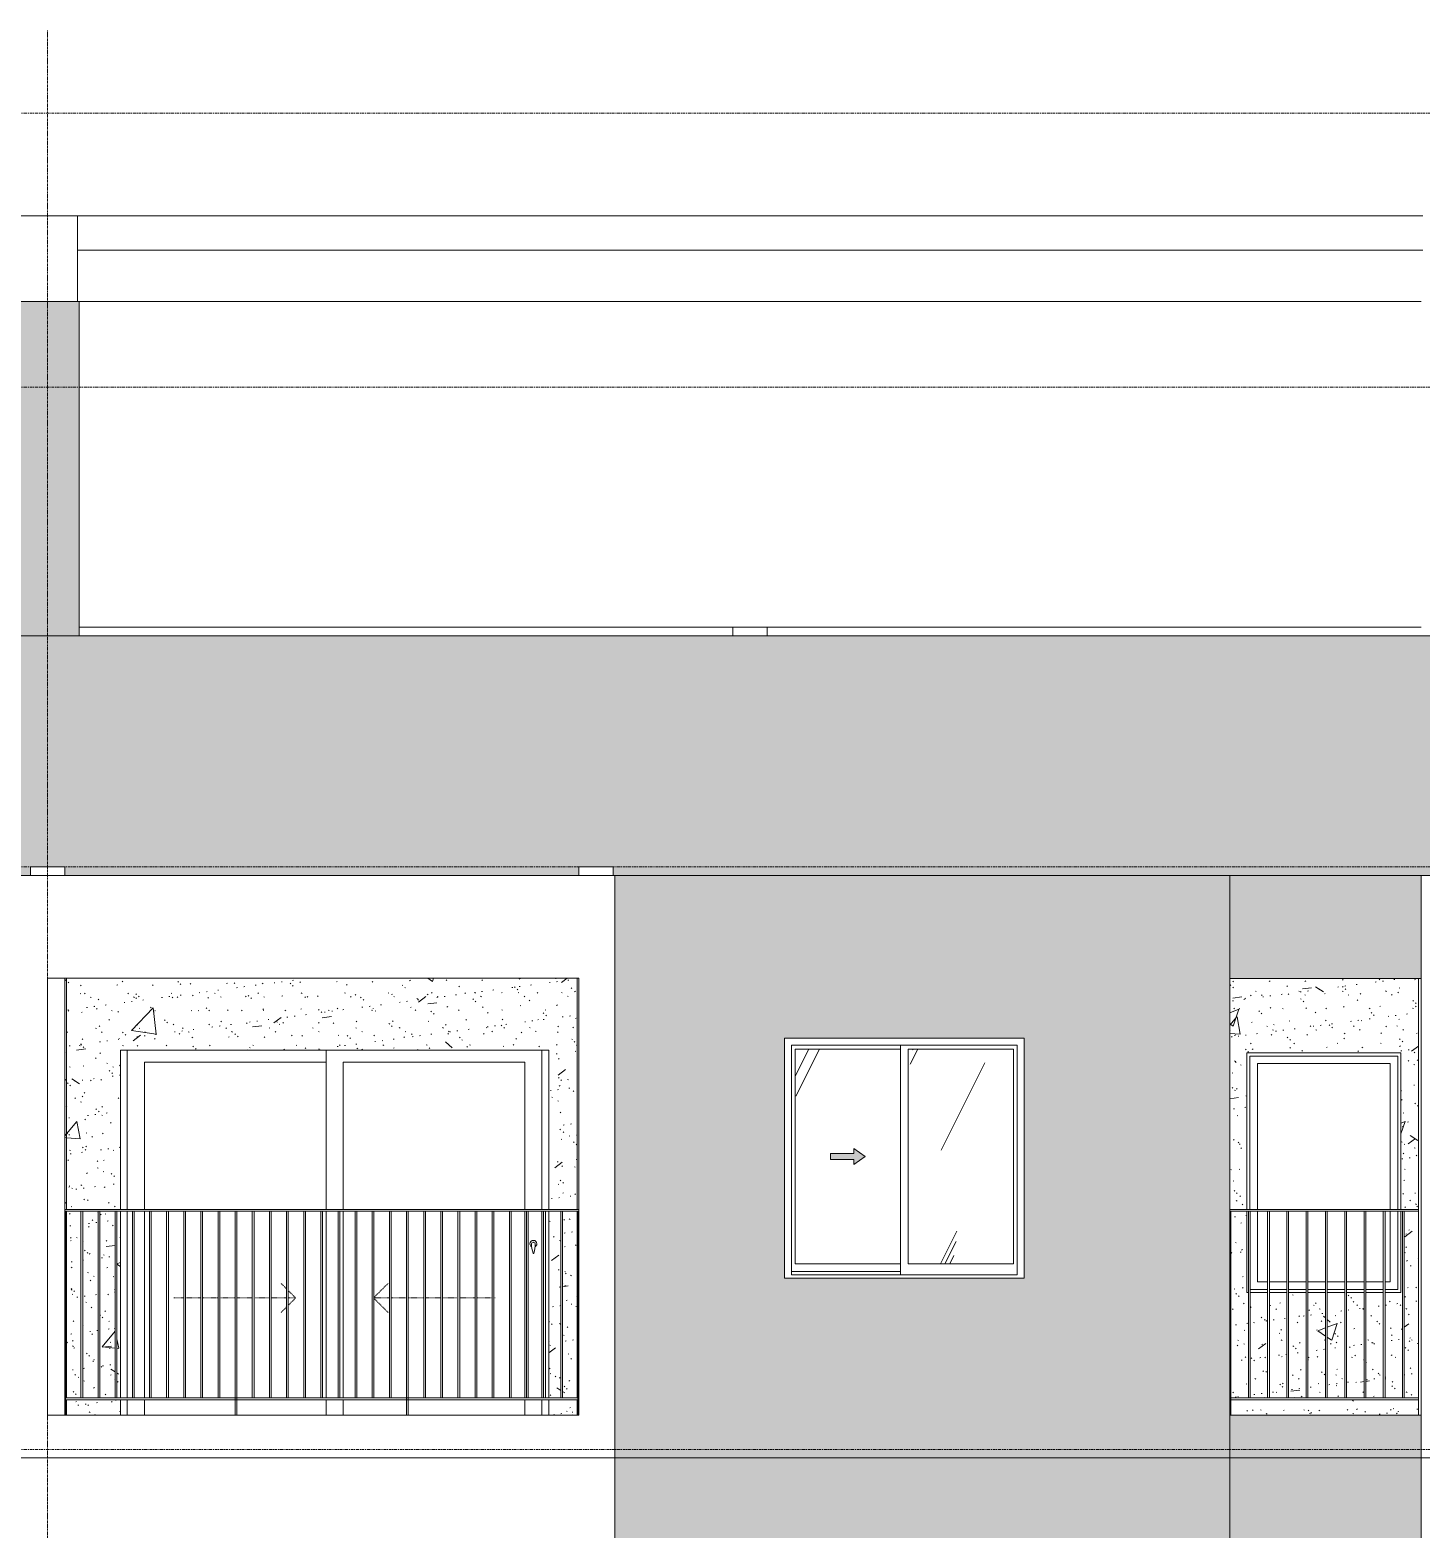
# Model space of a CAD drawing. Header units: millimetres. Extents: x -134153 to 99383, y -5233 to 35400.
# Drawn here: x 53156 to 61274, y 25535 to 34286 of the extents above; entities that cross this region are included whole.
import ezdxf

# ---------------------------------------------------------------- set-up
doc = ezdxf.new("R2010")
doc.units = ezdxf.units.MM
for name, pattern in [('1 NÉT CALL OUT', [6, 3, -3]), ('Centre', [31.75, 6.35, -4.7625, 15.875, -4.7625]), ('Dash', [6, 3, -3]), ('Grid Line', [22.225, 12.7, -3.175, 3.175, -3.175])]:
    doc.linetypes.add(name, pattern=pattern)
for name, color, linetype, lineweight in [('0-2', 250, 'Continuous', 5), ('A-DETL-GENF', 92, 'Continuous', 9), ('A-DETL-GENF-1', 92, '1 NÉT CALL OUT', 9), ('A-DOOR', 31, 'Continuous', 9), ('A-DOOR-FRAM', 31, 'Continuous', 9), ('A-DOOR-HDLN', 31, 'Dash', 9), ('A-FLOR-1', 7, 'Continuous', 9), ('A-FLOR-HRAL', 11, 'Continuous', 9), ('A-FLOR-HRAL-1', 253, 'Continuous', 9), ('A-FLOR-LEVL-2', 51, 'Centre', 9), ('A-GLAZ', 151, 'Continuous', 9), ('A-GLAZ-1', 253, 'Continuous', 9), ('A-GLAZ-2', 7, 'Continuous', 9), ('A-GLAZ-3', 7, '1 NÉT CALL OUT', 9), ('A-WALL', 113, 'Continuous', 9), ('A-WALL-PATT-1', 9, 'Continuous', 9), ('A-WALL-PATT-2', 111, 'Continuous', 5), ('I-WALL', 2, 'Continuous', 9), ('I-WALL-1', 7, 'Continuous', 9), ('S-BEAM-1', 7, 'Continuous', 9), ('S-COLS', 52, 'Continuous', 9), ('S-COLS-1', 7, 'Continuous', 9), ('S-GRID-1', 1, 'Grid Line', 9)]:
    doc.layers.add(name, color=color, linetype=linetype, lineweight=lineweight)
pattern_1 = [(50, (82572.6, 0), (1165.978, -102.01), [121.92, -1341.12]), (355, (82572.6, 0), (-225.554, 1222.763), [97.536, -1072.896]), (100.451, (82669.8, -8.5), (940.433, 1120.746), [103.616, -1139.776]), (46.184, (82572.6, 325.1), (1734.906, -269.074), [182.88, -2011.68]), (96.636, (82717.2, 302.7), (1519.38, 1583.54), [155.42, -1709.665]), (351.184, (82572.6, 325.1), (1519.39, 1583.52), [146.3, -1609.34]), (21, (82735.2, 243.8), (970.332, -654.498), [121.92, -1341.12]), (326, (82735.2, 243.8), (395.533, 1178.804), [97.536, -1072.896]), (71.451, (82816, 189.3), (1365.87, 524.296), [103.616, -1139.776]), (37.5, (82572.62, 0), (19.767, 541.1527), [53.645, -1006.246, 53.645, -1035.507, -1076.96]), (37.5, (82572.62, 0), (19.767, 541.1527), [-2149.043, 53.645, -1023.315]), (7.5, (82572.6, 0), (427.646, 641.156), [53.645, -567.334, 53.645, -981.862, -410.464]), (7.5, (82572.6, 0), (427.646, 641.156), [-1656.486, 53.645, -356.82]), (327.5, (82210.1, 0), (867.782, -36.665), [53.645, -352.755, 53.645, -1214.323, -1682.496]), (327.5, (82210.1, 0), (867.782, -36.665), [-1674.368, 53.645, -1628.85]), (317.5, (82047.56, 0), (948.028, 162.73), [53.645, -474.675, 53.645, -788.416, -1194.816]), (317.5, (82047.56, 0), (948.028, 162.73), [-1370.38, 53.645, -1141.17])]
pattern_2 = [(37.5, (82572.62, 0), (-5.1206, 156.61216), [5.364, -118.181, 5.364, -132.812, -132.08]), (37.5, (82572.62, 0), (-5.1206, 156.61216), [-261.722, 5.364, -126.716]), (7.5, (82572.62, 0), (143.847, 229.3842), [5.364, -61.285, 5.364, -105.989, -42.672]), (7.5, (82572.62, 0), (143.847, 229.3842), [-178.003, 5.364, -37.308]), (327.5, (82472.65, 0), (253.1176, 0.4601), [5.364, -35.276, 5.364, -140.94, -191.008]), (327.5, (82472.65, 0), (253.1176, 0.4601), [-186.944, 5.364, -185.644]), (317.5, (82472.65, 0), (244.3381, 71.3376), [5.364, -14.956, 5.364, -90.546, -109.728]), (317.5, (82472.65, 0), (244.3381, 71.3376), [-116.23, 5.364, -104.364])]
pattern_3 = [(63.435, (84482.24, 111.3), (-0.002, 1625.6), [567.96, -3066.99]), (63.435, (82856.64, 111.3), (-0.002, 1625.6), [567.96, -3066.99]), (63.435, (85260.4, 425.35), (-0.002, 1625.6), [567.96, -3066.99]), (63.435, (83634.8, 425.35), (-0.002, 1625.6), [567.96, -3066.99]), (63.435, (85142.64, 314.5), (-0.002, 1625.6), [567.96, -3066.99]), (63.435, (83517.04, 314.5), (-0.002, 1625.6), [567.96, -3066.99]), (63.435, (85022.6, 949.4), (-0.002, 1625.6), [276.055, -3358.896]), (63.435, (83397, 949.4), (-0.002, 1625.6), [276.055, -3358.896]), (63.435, (84944.06, 851.15), (-0.002, 1625.6), [567.96, -3066.99]), (63.435, (83318.46, 851.15), (-0.002, 1625.6), [567.96, -3066.99]), (63.435, (84957.9, 921.7), (-0.002, 1625.6), [567.96, -3066.99]), (63.435, (83332.3, 921.7), (-0.002, 1625.6), [567.96, -3066.99]), (63.435, (84302.1, 612.2), (-0.002, 1625.6), [567.96, -3066.99]), (63.435, (82676.5, 612.2), (-0.002, 1625.6), [567.96, -3066.99]), (63.435, (84315.9, 695.35), (-0.002, 1625.6), [567.96, -3066.99]), (63.435, (82690.3, 695.35), (-0.002, 1625.6), [567.96, -3066.99]), (63.435, (84319.65, 755.3), (-0.002, 1625.6), [567.96, -3066.99]), (63.435, (82694.05, 755.3), (-0.002, 1625.6), [567.96, -3066.99])]

# ---------------------------------------------------------------- blocks, each defined once
blk = doc.blocks.new('NCV_TKTC_KET CAU_rvt-2-TKCS_MẶT ĐỨNG HƯỚNG NAM')
at = {"layer": 'A-FLOR-1'}
for p, q in [((91927.6, 33200), (99777.6, 33200)), ((99777.6, 33000), (91927.6, 33000))]:
    blk.add_line(p, q, dxfattribs=at)
at = {"layer": 'S-BEAM-1'}
for p, q in [((91927.6, 33200), (99777.6, 33200)), ((91937.6, 32700), (99767.6, 32700))]:
    blk.add_line(p, q, dxfattribs=at)
at = {"layer": 'S-COLS-1'}
for p, q in [((91927.6, 33200), (91577.6, 33200)), ((91927.6, 32700), (91927.6, 33200)), ((99752.6, 28749.3), (99752.6, 26200))]:
    blk.add_line(p, q, dxfattribs=at)
blk = doc.blocks.new('M_Fixed - 900 x 1400-901191-TKCS_MẶT ĐỨNG HƯỚNG NAM')
at = {"layer": 'A-GLAZ-2'}
for p, q in [((106969.5, 7896), (107831.5, 7896)), ((106969.5, 7000), (106969.5, 7896)), ((107831.5, 7896), (107831.5, 7000)), ((107013.5, 7852), (107787.5, 7852)), ((107013.5, 7000), (107013.5, 7852)), ((107787.5, 7852), (107787.5, 7000)), ((107013.5, 6578), (107013.5, 6990)), ((107787.5, 6990), (107787.5, 6578)), ((107831.5, 6990), (107831.5, 6534)), ((107072.6, 6578), (107013.5, 6578)), ((107185.1, 6578), (107082.6, 6578)), ((107297.6, 6578), (107195.1, 6578)), ((107410.1, 6578), (107307.6, 6578)), ((107522.6, 6578), (107420.1, 6578)), ((107635.1, 6578), (107532.6, 6578)), ((107747.6, 6578), (107645.1, 6578)), ((107787.5, 6578), (107757.6, 6578)), ((107072.6, 6534), (106970.1, 6534)), ((107185.1, 6534), (107082.6, 6534)), ((107297.6, 6534), (107195.1, 6534)), ((107410.1, 6534), (107307.6, 6534)), ((107522.6, 6534), (107420.1, 6534)), ((107635.1, 6534), (107532.6, 6534)), ((107747.6, 6534), (107645.1, 6534)), ((107831.5, 6534), (107757.6, 6534))]:
    blk.add_line(p, q, dxfattribs=at)
blk = doc.blocks.new('Railing - 10mm-901206-TKCS_MẶT ĐỨNG HƯỚNG NAM')
at = {"layer": 'A-FLOR-HRAL-1'}
for p, q in [((106960.064287, 5900), (106960.064287, 6990)), ((106970.064287, 5900), (106970.064287, 6990))]:
    blk.add_line(p, q, dxfattribs=at)
blk = doc.blocks.new('Railing - 50 x 10mm-V265-TKCS_MẶT ĐỨNG HƯỚNG NAM')
at = {"layer": 'A-FLOR-HRAL-1'}
for p in [(98652.564287, 6990), (98657.564287, 5800)]:
    blk.add_line(p, (98657.564287, 6990), dxfattribs=at)
blk = doc.blocks.new('Railing - Railing-V352-TKCS_MẶT ĐỨNG HƯỚNG NAM')
at = {"layer": 'A-FLOR-HRAL-1'}
for p, q in [((98652.564287, 12700), (99752.564287, 12700)), ((99752.564287, 12690), (98652.564287, 12690))]:
    blk.add_line(p, q, dxfattribs=at)
for name, p in [('Railing - 50 x 10mm-V265-TKCS_MẶT ĐỨNG HƯỚNG NAM', (0, 6800)), ('Railing - 10mm-901206-TKCS_MẶT ĐỨNG HƯỚNG NAM', (-8200, 6800)), ('Railing - 10mm-901206-TKCS_MẶT ĐỨNG HƯỚNG NAM', (-8087.5, 6800)), ('Railing - 10mm-901206-TKCS_MẶT ĐỨNG HƯỚNG NAM', (-7975, 6800)), ('Railing - 10mm-901206-TKCS_MẶT ĐỨNG HƯỚNG NAM', (-7862.5, 6800)), ('Railing - 10mm-901206-TKCS_MẶT ĐỨNG HƯỚNG NAM', (-7750, 6800)), ('Railing - 10mm-901206-TKCS_MẶT ĐỨNG HƯỚNG NAM', (-7637.5, 6800)), ('Railing - 10mm-901206-TKCS_MẶT ĐỨNG HƯỚNG NAM', (-7525, 6800)), ('Railing - 10mm-901206-TKCS_MẶT ĐỨNG HƯỚNG NAM', (-7412.5, 6800)), ('Railing - 10mm-901206-TKCS_MẶT ĐỨNG HƯỚNG NAM', (-7300, 6800))]:
    blk.add_blockref(name, p)
blk = doc.blocks.new('Top Rail Type - Top Rail_Internal_-883260-TKCS_MẶT ĐỨNG HƯỚNG NAM')
at = {"layer": 'A-FLOR-HRAL-1'}
for p, q in [((99752.564287, 7000), (98652.564287, 7000)), ((98652.564287, 6990), (99752.564287, 6990))]:
    blk.add_line(p, q, dxfattribs=at)
blk = doc.blocks.new('NCV_TKTC_TANG 6 - 8_rvt-5-TKCS_MẶT ĐỨNG HƯỚNG NAM')
at = {"layer": 'A-WALL-PATT-1'}
h = blk.add_hatch(dxfattribs=at)
h.set_pattern_fill('FP_31', color=256, style=0, pattern_type=2)
h.set_pattern_definition(pattern_1)
h.paths.add_polyline_path([(91862.6, 26200), (91862.1, 26290), (91857.5, 26290), (91857.5, 26200), (91862.4, 26200)])
h.paths.add_polyline_path([(91862.6, 26300), (91862.6, 27390), (91857.5, 27390), (91857.5, 26300), (91862.1, 26300)])
h.paths.add_polyline_path([(91852.6, 27400), (91862.6, 27400), (91862.6, 28750), (91852.6, 28750), (91852.6, 27493.3)])
h = blk.add_hatch(dxfattribs=at)
h.set_pattern_fill('FP_32', color=256, style=0, pattern_type=2)
h.set_pattern_definition(pattern_2)
h.paths.add_polyline_path([(91862.6, 26200), (91862.1, 26290), (91857.5, 26290), (91857.5, 26200), (91862.4, 26200)])
h.paths.add_polyline_path([(91862.6, 26300), (91862.6, 27390), (91857.5, 27390), (91857.5, 26300), (91862.1, 26300)])
h.paths.add_polyline_path([(91852.6, 27400), (91862.6, 27400), (91862.6, 28750), (91852.6, 28750), (91852.6, 27493.3)])
h = blk.add_hatch(dxfattribs=at)
h.set_pattern_fill('FP_31', color=256, style=0, pattern_type=2)
h.set_pattern_definition(pattern_1)
h.paths.add_polyline_path([(94831.7, 26200), (94842.6, 26200), (94842.6, 26290), (94677.6, 26290), (94677.6, 26200)])
h.paths.add_polyline_path([(91862.6, 26200), (92177.6, 26200), (92177.6, 26290), (91862.6, 26290)])
h.paths.add_polyline_path([(92057.5, 26300), (92147.5, 26300), (92147.5, 27390), (92057.5, 27390), (92057.5, 26389.1)])
h.paths.add_polyline_path([(92047.5, 26300), (92047.5, 27390), (91957.5, 27390), (91957.5, 26300)])
h.paths.add_polyline_path([(91947.5, 26300), (91947.5, 27390), (91862.6, 27390), (91862.6, 26300), (91897.1, 26300)])
h.paths.add_polyline_path([(92177.6, 26300), (92177.6, 27390), (92157.5, 27390), (92157.5, 26300)])
h.paths.add_polyline_path([(94842.6, 26300), (94842.6, 27390), (94757.5, 27390), (94757.5, 26300), (94824.5, 26300)])
h.paths.add_polyline_path([(94677.6, 26300), (94747.5, 26300), (94747.5, 27390), (94677.6, 27390), (94677.6, 26389.1)])
h.paths.add_polyline_path([(92045, 27400), (92177.6, 27400), (92177.6, 28330), (94677.6, 28330), (94677.6, 27400), (94842.6, 27400), (94842.6, 28750), (91862.6, 28750), (91862.6, 27400)])
h = blk.add_hatch(dxfattribs=at)
h.set_pattern_fill('FP_32', color=256, style=0, pattern_type=2)
h.set_pattern_definition(pattern_2)
h.paths.add_polyline_path([(94831.7, 26200), (94842.6, 26200), (94842.6, 26290), (94677.6, 26290), (94677.6, 26200)])
h.paths.add_polyline_path([(91862.6, 26200), (92177.6, 26200), (92177.6, 26290), (91862.6, 26290)])
h.paths.add_polyline_path([(92057.5, 26300), (92147.5, 26300), (92147.5, 27390), (92057.5, 27390), (92057.5, 26389.1)])
h.paths.add_polyline_path([(92047.5, 26300), (92047.5, 27390), (91957.5, 27390), (91957.5, 26300)])
h.paths.add_polyline_path([(91947.5, 26300), (91947.5, 27390), (91862.6, 27390), (91862.6, 26300), (91897.1, 26300)])
h.paths.add_polyline_path([(92177.6, 26300), (92177.6, 27390), (92157.5, 27390), (92157.5, 26300)])
h.paths.add_polyline_path([(94842.6, 26300), (94842.6, 27390), (94757.5, 27390), (94757.5, 26300), (94824.5, 26300)])
h.paths.add_polyline_path([(94677.6, 26300), (94747.5, 26300), (94747.5, 27390), (94677.6, 27390), (94677.6, 26389.1)])
h.paths.add_polyline_path([(92045, 27400), (92177.6, 27400), (92177.6, 28330), (94677.6, 28330), (94677.6, 27400), (94842.6, 27400), (94842.6, 28750), (91862.6, 28750), (91862.6, 27400)])
h = blk.add_hatch(dxfattribs=at)
h.set_pattern_fill('FP_31', color=256, style=0, pattern_type=2)
h.set_pattern_definition(pattern_1)
h.paths.add_polyline_path([(98657.6, 26200), (99752.6, 26200), (99752.6, 26290), (98657.6, 26290)])
h.paths.add_polyline_path([(98995.1, 26300), (99097.6, 26300), (99097.6, 26915), (98995.1, 26915), (98995.1, 26721.3)])
h.paths.add_polyline_path([(99107.6, 26300), (99210.1, 26300), (99210.1, 26915), (99107.6, 26915), (99107.6, 26632.2)])
h.paths.add_polyline_path([(99220.1, 26300), (99322.6, 26300), (99322.6, 26915), (99220.1, 26915), (99220.1, 26543.1)])
h.paths.add_polyline_path([(99332.6, 26300), (99435.1, 26300), (99435.1, 26915), (99332.6, 26915), (99332.6, 26454)])
h.paths.add_polyline_path([(98985.1, 26300), (98985.1, 26915), (98882.6, 26915), (98882.6, 26300)])
h.paths.add_polyline_path([(99445.1, 26300), (99547.6, 26300), (99547.6, 26915), (99445.1, 26915), (99445.1, 26364.9)])
h.paths.add_polyline_path([(99557.6, 26300), (99660.1, 26300), (99660.1, 27390), (99650.5, 27390), (99650.5, 26915), (99557.6, 26915)])
h.paths.add_polyline_path([(98872.6, 26300), (98872.6, 26915), (98770.1, 26915), (98770.1, 26300)])
h.paths.add_polyline_path([(98760.1, 26300), (98760.1, 26915), (98750.5, 26915), (98750.5, 27390), (98657.6, 27390), (98657.6, 26300)])
h.paths.add_polyline_path([(99752.6, 26300), (99752.6, 27390), (99670.1, 27390), (99670.1, 26300)])
h.paths.add_polyline_path([(99728.1, 27400), (99752.6, 27400), (99752.6, 28749.3), (98652.6, 28749.3), (98652.6, 27400), (98750.5, 27400), (98750.5, 28315), (99650.5, 28315), (99650.5, 27400)])
h = blk.add_hatch(dxfattribs=at)
h.set_pattern_fill('FP_32', color=256, style=0, pattern_type=2)
h.set_pattern_definition(pattern_2)
h.paths.add_polyline_path([(98657.6, 26200), (99752.6, 26200), (99752.6, 26290), (98657.6, 26290)])
h.paths.add_polyline_path([(98995.1, 26300), (99097.6, 26300), (99097.6, 26915), (98995.1, 26915), (98995.1, 26721.3)])
h.paths.add_polyline_path([(99107.6, 26300), (99210.1, 26300), (99210.1, 26915), (99107.6, 26915), (99107.6, 26632.2)])
h.paths.add_polyline_path([(99220.1, 26300), (99322.6, 26300), (99322.6, 26915), (99220.1, 26915), (99220.1, 26543.1)])
h.paths.add_polyline_path([(99332.6, 26300), (99435.1, 26300), (99435.1, 26915), (99332.6, 26915), (99332.6, 26454)])
h.paths.add_polyline_path([(98985.1, 26300), (98985.1, 26915), (98882.6, 26915), (98882.6, 26300)])
h.paths.add_polyline_path([(99445.1, 26300), (99547.6, 26300), (99547.6, 26915), (99445.1, 26915), (99445.1, 26364.9)])
h.paths.add_polyline_path([(99557.6, 26300), (99660.1, 26300), (99660.1, 27390), (99650.5, 27390), (99650.5, 26915), (99557.6, 26915)])
h.paths.add_polyline_path([(98872.6, 26300), (98872.6, 26915), (98770.1, 26915), (98770.1, 26300)])
h.paths.add_polyline_path([(98760.1, 26300), (98760.1, 26915), (98750.5, 26915), (98750.5, 27390), (98657.6, 27390), (98657.6, 26300)])
h.paths.add_polyline_path([(99752.6, 26300), (99752.6, 27390), (99670.1, 27390), (99670.1, 26300)])
h.paths.add_polyline_path([(99728.1, 27400), (99752.6, 27400), (99752.6, 28749.3), (98652.6, 28749.3), (98652.6, 27400), (98750.5, 27400), (98750.5, 28315), (99650.5, 28315), (99650.5, 27400)])
at = {"layer": 'I-WALL-1'}
for p, q in [((91862.6, 28750), (91862.6, 27400)), ((94842.6, 27400), (94842.6, 28750)), ((92177.6, 27400), (92177.6, 28330)), ((92177.6, 28330), (94677.6, 28330)), ((94677.6, 28330), (94677.6, 27400)), ((98750.5, 27400), (98750.5, 28315)), ((98750.5, 28315), (99650.5, 28315)), ((99650.5, 28315), (99650.5, 27400)), ((91862.6, 27390), (91862.6, 26300)), ((92177.6, 26300), (92177.6, 27390)), ((94677.6, 27390), (94677.6, 26300)), ((94842.6, 26300), (94842.6, 27390)), ((98750.5, 26915), (98750.5, 27390)), ((99650.5, 27390), (99650.5, 26915)), ((98760.1, 26915), (98750.5, 26915)), ((98872.6, 26915), (98770.1, 26915)), ((98985.1, 26915), (98882.6, 26915)), ((99097.6, 26915), (98995.1, 26915)), ((99210.1, 26915), (99107.6, 26915)), ((99322.6, 26915), (99220.1, 26915)), ((99435.1, 26915), (99332.6, 26915)), ((99547.6, 26915), (99445.1, 26915)), ((99650.5, 26915), (99557.6, 26915)), ((91862.6, 26290), (91862.6, 26200)), ((92177.6, 26200), (92177.6, 26290)), ((94677.6, 26290), (94677.6, 26200)), ((94842.6, 26200), (94842.6, 26290))]:
    blk.add_line(p, q, dxfattribs=at)
at = {"layer": 'A-FLOR-HRAL-1'}
for name, p in [('Top Rail Type - Top Rail_Internal_-883260-TKCS_MẶT ĐỨNG HƯỚNG NAM', (0, 20400)), ('Railing - Railing-V352-TKCS_MẶT ĐỨNG HƯỚNG NAM', (0, 13600))]:
    blk.add_blockref(name, p, dxfattribs=at)
at = {"layer": 'A-GLAZ-1'}
blk.add_blockref('M_Fixed - 900 x 1400-901191-TKCS_MẶT ĐỨNG HƯỚNG NAM', (-8200, 20400), dxfattribs=at)
blk = doc.blocks.new('G1_SOF - BO TRU - 200x200-3061822-TKCS_MẶT ĐỨNG HƯỚNG NAM')
at = {"layer": 'S-COLS'}
for p, q in [((56752.5, 30800), (56752.5, 30750)), ((56952.5, 30800), (56752.5, 30800)), ((56952.5, 30800), (56952.5, 30750))]:
    blk.add_line(p, q, dxfattribs=at)
blk = doc.blocks.new('1_FAMILY RVT - W01-WxH 1400x1400xmm-V421-TKCS_MẶT ĐỨNG HƯỚNG NAM')
at = {"layer": 'A-DETL-GENF-1'}
blk.add_hatch(color=256, dxfattribs=at).paths.add_polyline_path([(96457.1, 27662.1), (96524.8, 27709.5), (96457.1, 27757), (96455.9, 27726.5), (96321.6, 27726.5), (96321.6, 27692.6), (96457.1, 27692.6)])
at = {"layer": 'A-GLAZ'}
h = blk.add_hatch(dxfattribs=at)
h.set_pattern_fill('FP_30', color=256, style=0, pattern_type=2)
h.set_pattern_definition(pattern_3)
h.paths.add_polyline_path([(96116.1, 27082.6), (96730.3, 27082.6), (96730.3, 28336.5), (96116.1, 28336.5), (96116.1, 27493.3)])
h.paths.add_polyline_path([(96457.1, 27662.1), (96455.9, 27692.6), (96321.6, 27692.6), (96321.6, 27726.5), (96457.1, 27726.5), (96457.1, 27757), (96524.8, 27709.5), (96500.6, 27692.6)])
h = blk.add_hatch(dxfattribs=at)
h.set_pattern_fill('FP_30', color=256, style=0, pattern_type=2)
h.set_pattern_definition(pattern_3)
h.paths.add_polyline_path([(97389.1, 27082.6), (97389.1, 28336.5), (96774.8, 28336.5), (96774.8, 27082.6)])
at = {"layer": 'A-DETL-GENF'}
for p, q in [((96457.1, 27757), (96457.1, 27726.5)), ((96524.8, 27709.5), (96457.1, 27757)), ((96524.8, 27709.5), (96457.1, 27757)), ((96457.1, 27757), (96457.1, 27726.5)), ((96321.6, 27726.5), (96321.6, 27692.6)), ((96321.6, 27726.5), (96457.1, 27726.5)), ((96457.1, 27726.5), (96321.6, 27726.5)), ((96321.6, 27726.5), (96321.6, 27692.6)), ((96321.6, 27692.6), (96457.1, 27692.6)), ((96321.6, 27692.6), (96457.1, 27692.6)), ((96524.8, 27709.5), (96457.1, 27662.1)), ((96457.1, 27662.1), (96524.8, 27709.5)), ((96457.1, 27692.6), (96457.1, 27662.1)), ((96457.1, 27692.6), (96457.1, 27662.1))]:
    blk.add_line(p, q, dxfattribs=at)
at = {"layer": 'A-GLAZ'}
for p, q in [((97452.6, 28400), (96052.6, 28400)), ((96052.6, 28400), (96052.6, 27000)), ((96093.5, 28359.1), (97411.6, 28359.1)), ((96093.5, 27019), (96093.5, 28359.1)), ((96730.3, 28359.1), (96730.3, 27019)), ((97411.6, 27019), (97411.6, 28359.1)), ((97452.6, 28400), (97452.6, 27000)), ((96116.1, 28336.5), (96116.1, 27082.6)), ((96730.3, 28336.5), (96116.1, 28336.5)), ((96774.8, 27082.6), (96774.8, 28336.5)), ((96774.8, 28336.5), (97389.1, 28336.5)), ((97389.1, 28336.5), (97389.1, 27082.6)), ((96116.1, 27082.6), (96730.3, 27082.6)), ((97389.1, 27082.6), (96774.8, 27082.6)), ((97452.6, 27000), (96052.6, 27000)), ((96730.3, 27038.1), (96093.5, 27038.1)), ((96730.3, 27038.1), (96093.5, 27038.1)), ((97411.6, 27019), (96093.5, 27019))]:
    blk.add_line(p, q, dxfattribs=at)
blk = doc.blocks.new('DEG_02-DEG_03 - DEG_02-2500x2400mm-CỬA ĐI 02 CÁNH TRƯỢT-V256-TKCS_MẶT ĐỨNG HƯỚNG NAM')
at = {"layer": 'A-DOOR'}
for p, q in [((93377.6, 10400), (93377.6, 11330)), ((94637.6, 11330), (94637.6, 10400)), ((92317.6, 11260), (92317.6, 10400)), ((92317.6, 11260), (93377.6, 11260)), ((93477.6, 11260), (93477.6, 10400)), ((93477.6, 11260), (94537.6, 11260)), ((94537.6, 10400), (94537.6, 11260)), ((92317.6, 10390), (92317.6, 9300)), ((93377.6, 9300), (93377.6, 10390)), ((93477.6, 10390), (93477.6, 9300)), ((94537.6, 9300), (94537.6, 10390)), ((94637.6, 10390), (94637.6, 9300)), ((92317.6, 9290), (92317.6, 9200)), ((93377.6, 9200), (93377.6, 9290)), ((93477.6, 9290), (93477.6, 9200)), ((94537.6, 9200), (94537.6, 9290)), ((94637.6, 9290), (94637.6, 9200))]:
    blk.add_line(p, q, dxfattribs=at)
at = {"layer": 'A-DOOR', "flags": 128}
blk.add_lwpolyline([(94589.1, 10208.7), (94589.1, 10208.7), (94589, 10208.7), (94589, 10208.7), (94589, 10208.7), (94589, 10208.7), (94589, 10208.7), (94589, 10208.7), (94588.9, 10208.7), (94588.9, 10208.7), (94588.9, 10208.7), (94588.9, 10208.7), (94588.8, 10208.7), (94588.8, 10208.7), (94588.8, 10208.7), (94588.7, 10208.7), (94588.7, 10208.7), (94588.7, 10208.7), (94588.6, 10208.7), (94588.6, 10208.7), (94588.5, 10208.7), (94588.5, 10208.7), (94588.4, 10208.7), (94588.4, 10208.7), (94588.3, 10208.7), (94588.3, 10208.7), (94588.2, 10208.7), (94588.2, 10208.7), (94588.1, 10208.7), (94588.1, 10208.7), (94588, 10208.7), (94587.9, 10208.7), (94587.9, 10208.7), (94587.8, 10208.7), (94587.8, 10208.7), (94587.7, 10208.7), (94587.6, 10208.7), (94587.6, 10208.7), (94587.5, 10208.7), (94587.5, 10208.7), (94587.4, 10208.7), (94587.3, 10208.7), (94587.3, 10208.7), (94587.2, 10208.7), (94587.2, 10208.7), (94587.1, 10208.7), (94587.1, 10208.7), (94587, 10208.7), (94586.9, 10208.7), (94586.9, 10208.7), (94586.8, 10208.7), (94586.8, 10208.7), (94586.7, 10208.7), (94586.7, 10208.7), (94586.6, 10208.7), (94586.6, 10208.7), (94586.5, 10208.7), (94586.5, 10208.7), (94586.5, 10208.7), (94586.4, 10208.7), (94586.4, 10208.7), (94586.3, 10208.7), (94586.3, 10208.7), (94586.3, 10208.7), (94586.2, 10208.7), (94586.2, 10208.7), (94586.2, 10208.7), (94586.2, 10208.7), (94586.2, 10208.7), (94586.1, 10208.7), (94586.1, 10208.7), (94586.1, 10208.7), (94586.1, 10208.7), (94586.1, 10208.7), (94586.1, 10208.7), (94586.1, 10208.7)], dxfattribs=at)
at = {"layer": 'A-DOOR'}
for centre, radius, start, end in [((94587.6, 10200), 20, 0, 180), ((94587.6, 10200), 20, 180, 240), ((94586.1, 10199.2), 9.45, 90, 180), ((94741.4, 10199.2), 164.8, 180, 199.13397), ((94589.1, 10199.2), 9.45, 0, 90), ((94433.8, 10199.2), 164.8, 340.86603, 0), ((94587.6, 10200), 20, 300, 0), ((94587.9, 10146), 2.34, 199.13397, 261.03098), ((94587.2, 10146), 2.34, 278.96902, 340.86603)]:
    blk.add_arc(centre, radius, start, end, dxfattribs=at)
at = {"layer": 'A-DOOR-FRAM'}
for p, q in [((92217.6, 10400), (92217.6, 11330)), ((94637.6, 10400), (94637.6, 11330)), ((92217.6, 9300), (92217.6, 10390)), ((94637.6, 9300), (94637.6, 10390)), ((92217.6, 9200), (92217.6, 9290)), ((94637.6, 9200), (94637.6, 9290))]:
    blk.add_line(p, q, dxfattribs=at)
at = {"layer": 'A-DOOR-HDLN'}
for p, q in [((93147.5, 9937.1), (93115.5, 9969.1)), ((93200.3, 9884.2), (93157.5, 9927.1)), ((93657.5, 9886.9), (93739.7, 9969.1)), ((92490.3, 9884.2), (92547.5, 9884.2)), ((92557.5, 9884.2), (92647.5, 9884.2)), ((92657.5, 9884.2), (92747.5, 9884.2)), ((92757.5, 9884.2), (92847.5, 9884.2)), ((92857.5, 9884.2), (92947.5, 9884.2)), ((92957.5, 9884.2), (93047.5, 9884.2)), ((93057.5, 9884.2), (93147.5, 9884.2)), ((93147.5, 9831.4), (93115.5, 9799.4)), ((93200.3, 9884.2), (93157.5, 9841.4)), ((93157.5, 9884.2), (93200.3, 9884.2)), ((93747.5, 9884.2), (93657.5, 9884.2)), ((93657.5, 9881.5), (93739.7, 9799.4)), ((93847.5, 9884.2), (93757.5, 9884.2)), ((93947.5, 9884.2), (93857.5, 9884.2)), ((94047.5, 9884.2), (93957.5, 9884.2)), ((94147.5, 9884.2), (94057.5, 9884.2)), ((94247.5, 9884.2), (94157.5, 9884.2)), ((94347.5, 9884.2), (94257.5, 9884.2)), ((94364.8, 9884.2), (94357.5, 9884.2))]:
    blk.add_line(p, q, dxfattribs=at)
blk = doc.blocks.new('Railing - 10mm-1251313-TKCS_MẶT ĐỨNG HƯỚNG NAM')
at = {"layer": 'A-FLOR-HRAL'}
for p, q in [((52620.064287, 5900), (52620.064287, 6990)), ((52630.064287, 5900), (52630.064287, 6990))]:
    blk.add_line(p, q, dxfattribs=at)
blk = doc.blocks.new('Railing - 50 x 10mm-1251315-TKCS_MẶT ĐỨNG HƯỚNG NAM')
at = {"layer": 'A-FLOR-HRAL'}
for p, q in [((51697.564287, 5800), (51697.564287, 6990)), ((51707.564287, 6990), (51697.564287, 6990)), ((51707.564287, 5800), (51707.564287, 6990))]:
    blk.add_line(p, q, dxfattribs=at)
blk = doc.blocks.new('Railing - 50 x 10mm-V295-TKCS_MẶT ĐỨNG HƯỚNG NAM')
at = {"layer": 'A-FLOR-HRAL'}
for p in [(91852.6, 6990), (91857.5, 5800)]:
    blk.add_line(p, (91857.5, 6990), dxfattribs=at)
blk = doc.blocks.new('Railing - 50 x 10mm-V289-TKCS_MẶT ĐỨNG HƯỚNG NAM')
at = {"layer": 'A-FLOR-HRAL'}
for p, q in [((49657.564287, 6990), (49652.564287, 6990)), ((49657.564287, 5800), (49657.564287, 6990))]:
    blk.add_line(p, q, dxfattribs=at)
blk = doc.blocks.new('Railing - Railing-3827410-TKCS_MẶT ĐỨNG HƯỚNG NAM')
at = {"layer": 'A-FLOR-HRAL'}
for p, q in [((91852.6, 26300), (94852.5, 26300)), ((94852.5, 26290), (91852.6, 26290))]:
    blk.add_line(p, q, dxfattribs=at)
blk.add_blockref('Railing - 50 x 10mm-V295-TKCS_MẶT ĐỨNG HƯỚNG NAM', (0, 20400))
at = {"extrusion": (0, 0, -1), "zscale": -1}
for name, p in [('Railing - 10mm-1251313-TKCS_MẶT ĐỨNG HƯỚNG NAM', (-144577.6, 20400)), ('Railing - 10mm-1251313-TKCS_MẶT ĐỨNG HƯỚNG NAM', (-144677.6, 20400)), ('Railing - 10mm-1251313-TKCS_MẶT ĐỨNG HƯỚNG NAM', (-144777.6, 20400)), ('Railing - 10mm-1251313-TKCS_MẶT ĐỨNG HƯỚNG NAM', (-144877.6, 20400)), ('Railing - 10mm-1251313-TKCS_MẶT ĐỨNG HƯỚNG NAM', (-144977.6, 20400)), ('Railing - 10mm-1251313-TKCS_MẶT ĐỨNG HƯỚNG NAM', (-145077.6, 20400)), ('Railing - 10mm-1251313-TKCS_MẶT ĐỨNG HƯỚNG NAM', (-145177.6, 20400)), ('Railing - 10mm-1251313-TKCS_MẶT ĐỨNG HƯỚNG NAM', (-145277.6, 20400)), ('Railing - 10mm-1251313-TKCS_MẶT ĐỨNG HƯỚNG NAM', (-145377.6, 20400)), ('Railing - 50 x 10mm-1251315-TKCS_MẶT ĐỨNG HƯỚNG NAM', (-144555.1, 20400)), ('Railing - 10mm-1251313-TKCS_MẶT ĐỨNG HƯỚNG NAM', (-145577.6, 20400)), ('Railing - 10mm-1251313-TKCS_MẶT ĐỨNG HƯỚNG NAM', (-145677.6, 20400)), ('Railing - 10mm-1251313-TKCS_MẶT ĐỨNG HƯỚNG NAM', (-145777.6, 20400)), ('Railing - 10mm-1251313-TKCS_MẶT ĐỨNG HƯỚNG NAM', (-145877.6, 20400)), ('Railing - 10mm-1251313-TKCS_MẶT ĐỨNG HƯỚNG NAM', (-145977.6, 20400)), ('Railing - 10mm-1251313-TKCS_MẶT ĐỨNG HƯỚNG NAM', (-146077.6, 20400)), ('Railing - 10mm-1251313-TKCS_MẶT ĐỨNG HƯỚNG NAM', (-146177.6, 20400)), ('Railing - 10mm-1251313-TKCS_MẶT ĐỨNG HƯỚNG NAM', (-146277.6, 20400)), ('Railing - 10mm-1251313-TKCS_MẶT ĐỨNG HƯỚNG NAM', (-146377.6, 20400)), ('Railing - 50 x 10mm-1251315-TKCS_MẶT ĐỨNG HƯỚNG NAM', (-145555.1, 20400)), ('Railing - 10mm-1251313-TKCS_MẶT ĐỨNG HƯỚNG NAM', (-146577.6, 20400)), ('Railing - 10mm-1251313-TKCS_MẶT ĐỨNG HƯỚNG NAM', (-146677.6, 20400)), ('Railing - 10mm-1251313-TKCS_MẶT ĐỨNG HƯỚNG NAM', (-146777.6, 20400)), ('Railing - 10mm-1251313-TKCS_MẶT ĐỨNG HƯỚNG NAM', (-146877.6, 20400)), ('Railing - 10mm-1251313-TKCS_MẶT ĐỨNG HƯỚNG NAM', (-146977.6, 20400)), ('Railing - 10mm-1251313-TKCS_MẶT ĐỨNG HƯỚNG NAM', (-147077.6, 20400)), ('Railing - 10mm-1251313-TKCS_MẶT ĐỨNG HƯỚNG NAM', (-147177.6, 20400)), ('Railing - 10mm-1251313-TKCS_MẶT ĐỨNG HƯỚNG NAM', (-147277.6, 20400)), ('Railing - 10mm-1251313-TKCS_MẶT ĐỨNG HƯỚNG NAM', (-147377.6, 20400)), ('Railing - 50 x 10mm-V289-TKCS_MẶT ĐỨNG HƯỚNG NAM', (-144505.1, 20400))]:
    blk.add_blockref(name, p, dxfattribs=at)
blk = doc.blocks.new('Top Rail Type - Top Rail_Internal_-3827413-TKCS_MẶT ĐỨNG HƯỚNG NAM')
at = {"layer": 'A-FLOR-HRAL'}
for p, q in [((94852.5, 27400), (91852.6, 27400)), ((91852.6, 27390), (94852.5, 27390))]:
    blk.add_line(p, q, dxfattribs=at)

msp = doc.modelspace()

# ---------------------------------------------------------------- hatches: boundary and pattern name
at = {"layer": 'A-WALL-PATT-2'}
for points in [[(53433.9, 30750), (53433.9, 32700), (53073.9, 32700), (53073.9, 30750)], [(53443.9, 30750), (53443.9, 32700), (53433.9, 32700), (53433.9, 30750)], [(57962.2, 29350), (77598.9, 29350), (77598.9, 30750), (45243.9, 30750), (45243.9, 29350), (47783.9, 29350), (47783.9, 29400), (47983.9, 29400), (47983.9, 29350), (53158.9, 29350), (53158.9, 29400), (53358.9, 29400), (53358.9, 29350), (56358.9, 29350), (56358.9, 29400), (56558.9, 29400), (56558.9, 29350), (56568.9, 29350)], [(60158.9, 28749.3), (61273.9, 28750), (61273.9, 29350), (60158.9, 29350)], [(60158.9, 25950), (61273.9, 25950), (61273.9, 26200), (60158.9, 26200)], [(61135.3, 25349.3), (61273.9, 25350), (61273.9, 25950), (60158.9, 25950), (60158.9, 25349.3)]]:
    msp.add_hatch(color=256, dxfattribs=at).paths.add_polyline_path(points)
h = msp.add_hatch(color=256, dxfattribs=at)
h.paths.add_polyline_path([(57962.2, 25950), (60158.9, 25950), (60158.9, 29350), (56568.9, 29350), (56568.9, 25950)])
h.paths.add_polyline_path([(58917.9, 27000), (57558.9, 27000), (57558.9, 28400), (58958.9, 28400), (58958.9, 27000)])
h = msp.add_hatch(color=256, dxfattribs=at)
h.paths.add_polyline_path([(59548.7, 22550), (60158.9, 22550), (60158.9, 25950), (56568.9, 25949.2), (56568.9, 22550), (57962.2, 22550)])
h.paths.add_polyline_path([(58958.9, 23600), (57558.9, 23600), (57558.9, 25000), (58958.9, 25000), (58958.9, 23619.1)])

# ---------------------------------------------------------------- linework, layer by layer
at = {"layer": 'A-FLOR-LEVL-2'}
for p, q in [((-12769.4, 33800), (95658.9, 33800)), ((-12769.4, 32200), (95658.9, 32200)), ((-12769.4, 29400), (95658.9, 29400)), ((-12769.4, 26000), (95658.9, 26000))]:
    msp.add_line(p, q, dxfattribs=at)
at = {"layer": 'A-WALL'}
for p, q in [((53443.9, 32700), (53073.9, 32700)), ((53443.9, 32700), (53443.9, 30750)), ((61273.9, 30800), (53443.9, 30800)), ((56568.9, 29350), (45243.9, 29350)), ((53158.9, 29350), (53158.9, 29400)), ((53158.9, 29400), (53358.9, 29400)), ((53358.9, 29400), (53358.9, 29350)), ((56358.9, 29350), (56358.9, 29400)), ((56358.9, 29400), (56558.9, 29400)), ((56558.9, 29400), (56558.9, 29350)), ((56568.9, 29350), (56568.9, 15750)), ((68358.9, 29350), (61273.9, 29350)), ((61273.9, 22550), (61273.9, 29350)), ((53258.9, 28750), (56358.8, 28750)), ((53258.9, 26200), (53258.9, 28750)), ((56358.8, 28750), (56358.8, 26200)), ((60158.9, 26200), (60158.9, 28749.3)), ((56358.8, 26200), (53258.9, 26200)), ((60158.9, 25950), (45243.9, 25950)), ((45243.9, 25950), (60158.9, 25950)), ((68358.9, 25950), (61273.9, 25950)), ((61273.9, 25950), (68358.9, 25950))]:
    msp.add_line(p, q, dxfattribs=at)
at = {"layer": 'I-WALL'}
for p, q in [((88768.9, 30750), (-4851.1, 30750)), ((56568.9, 29350), (61273.9, 29350)), ((61273.9, 29350), (60158.9, 29350)), ((60158.9, 29350), (60158.9, 28749.3)), ((60158.9, 28749.3), (61273.9, 28749.3)), ((61273.9, 26200), (60158.9, 26200)), ((60158.9, 26200), (60158.9, 25950)), ((61273.9, 25950), (60158.9, 25950)), ((60158.9, 25950), (60158.9, 25349.3)), ((60158.9, 25950), (61273.9, 25950))]:
    msp.add_line(p, q, dxfattribs=at)
at = {"layer": 'S-COLS'}
msp.add_line((53358.9, 26200), (53358.9, 28750), dxfattribs=at)
at = {"layer": 'S-GRID-1'}
for p, q in [((53258.9, 30285.9), (53258.9, 34285.9)), ((53258.9, 856.3), (53258.9, 30285.9))]:
    msp.add_line(p, q, dxfattribs=at)

# ---------------------------------------------------------------- block references
at = {"layer": '0-2'}
for name in ['NCV_TKTC_KET CAU_rvt-2-TKCS_MẶT ĐỨNG HƯỚNG NAM', 'NCV_TKTC_TANG 6 - 8_rvt-5-TKCS_MẶT ĐỨNG HƯỚNG NAM']:
    msp.add_blockref(name, (-38493.7, 0), dxfattribs=at)
at = {"layer": 'A-DOOR'}
msp.add_blockref('DEG_02-DEG_03 - DEG_02-2500x2400mm-CỬA ĐI 02 CÁNH TRƯỢT-V256-TKCS_MẶT ĐỨNG HƯỚNG NAM', (-38493.7, 17000), dxfattribs=at)
at = {"layer": 'A-FLOR-HRAL'}
for name in ['Top Rail Type - Top Rail_Internal_-3827413-TKCS_MẶT ĐỨNG HƯỚNG NAM', 'Railing - Railing-3827410-TKCS_MẶT ĐỨNG HƯỚNG NAM']:
    msp.add_blockref(name, (-38493.7, 0), dxfattribs=at)
at = {"layer": 'A-GLAZ-3'}
msp.add_blockref('1_FAMILY RVT - W01-WxH 1400x1400xmm-V421-TKCS_MẶT ĐỨNG HƯỚNG NAM', (-38493.7, 0), dxfattribs=at)
at = {"layer": 'S-COLS'}
msp.add_blockref('G1_SOF - BO TRU - 200x200-3061822-TKCS_MẶT ĐỨNG HƯỚNG NAM', (506.3, 0), dxfattribs=at)

doc.saveas('drawing.dxf')
